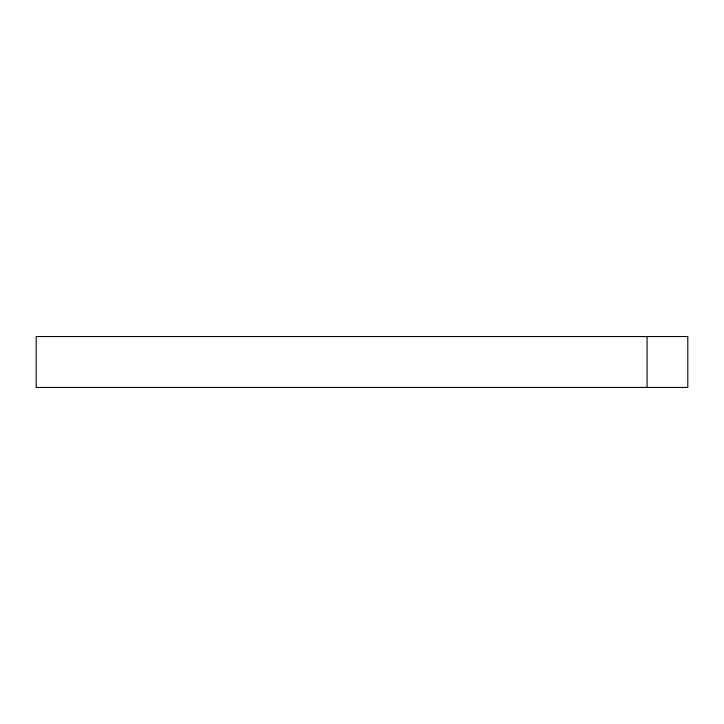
<?xml version="1.0" encoding="UTF-8"?>
<svg xmlns="http://www.w3.org/2000/svg" width="724" height="724" viewBox="0 0 724 724"><rect width="100%" height="100%" fill="white"/><g stroke="black" fill="none" stroke-linecap="round" stroke-linejoin="round"><path stroke-width="1.09" d="M647.075 336.551L647.075 387.449M687.8 336.551L36.2 336.551L36.2 387.449L687.8 387.449L687.8 336.551"/></g></svg>
